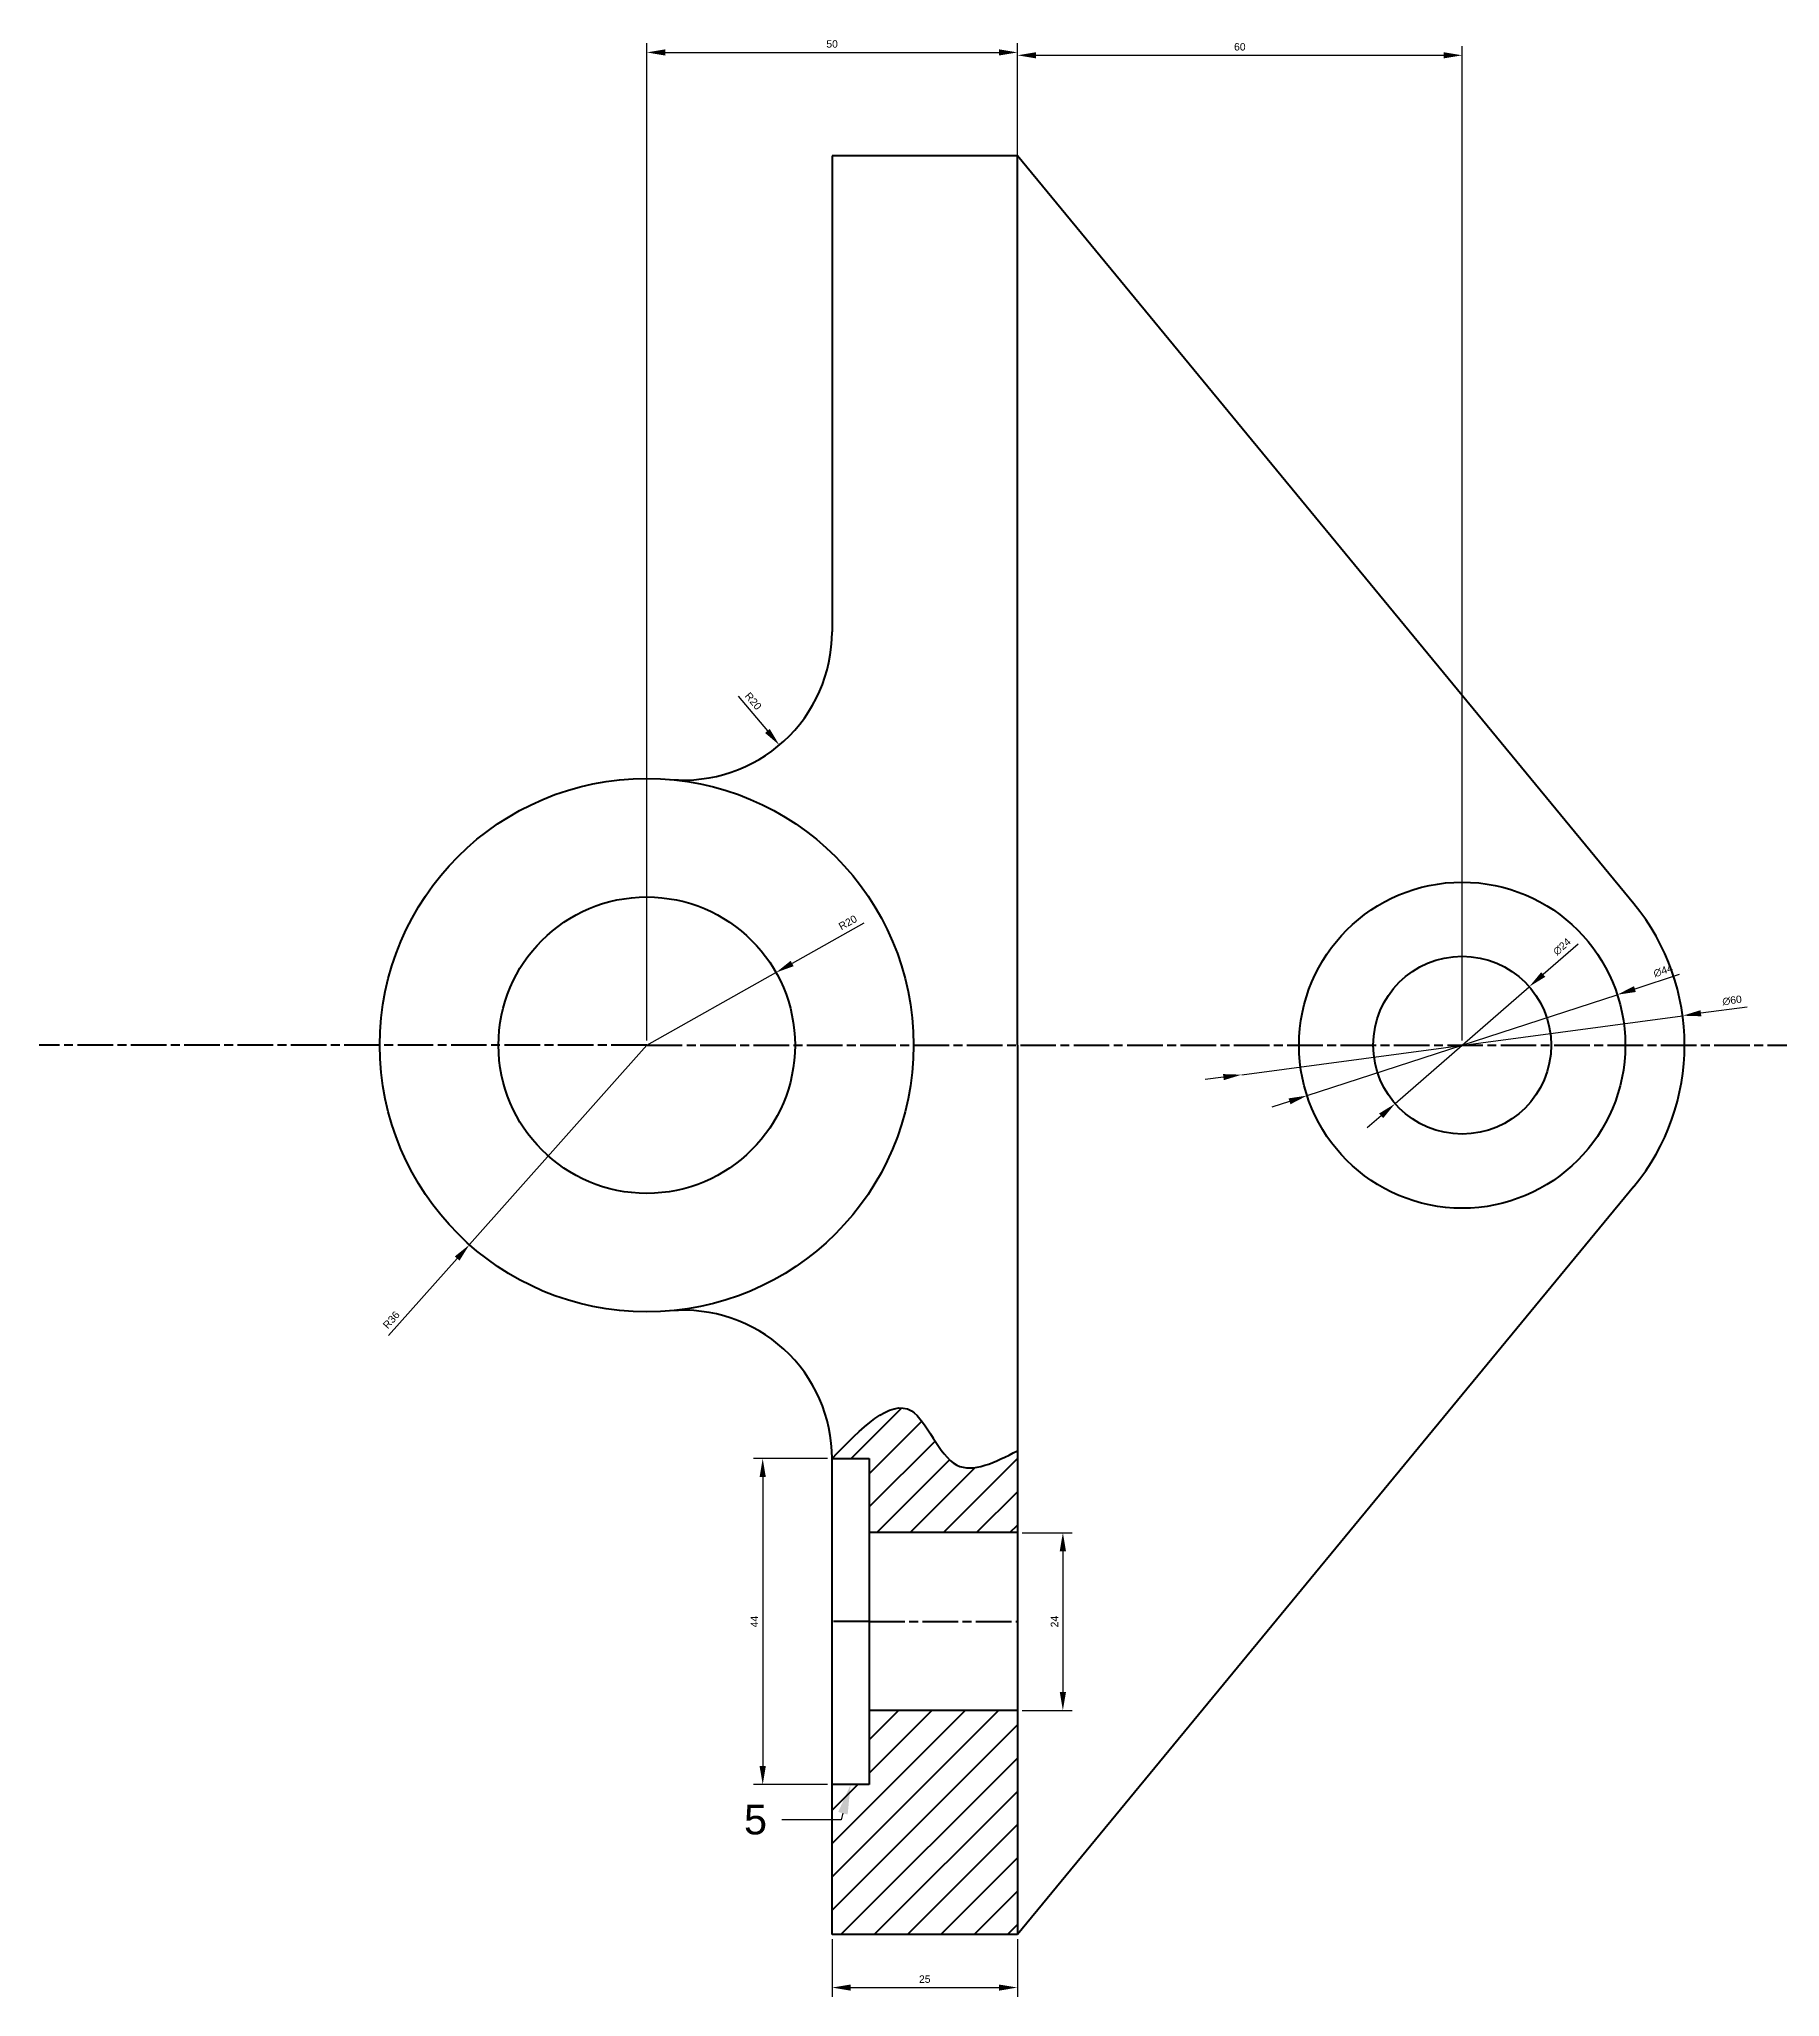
# Model space of a CAD drawing. Header units: centimetres. Extents: x 35 to 814, y -6 to 304.
# Drawn here: x 371.7 to 606.5, y 26.9 to 291.1 of the extents above; entities that cross this region are included whole.
import ezdxf
from ezdxf import colors
from ezdxf.entities.mleader import LeaderData, LeaderLine
from ezdxf.math import Vec2, Vec3

# ---------------------------------------------------------------- set-up
doc = ezdxf.new("R2010")
doc.units = ezdxf.units.CM
doc.header["$PDMODE"] = 3
doc.linetypes.add('ACAD_ISO08W100', pattern=[36, 24, -3, 6, -3])
for name, color, linetype in [('图', 7, 'Continuous'), ('标注', 130, 'Continuous'), ('辅助线', 80, 'ACAD_ISO08W100')]:
    doc.layers.add(name, color=color, linetype=linetype)
doc.styles.get("Standard").update_dxf_attribs({"font": 'arial.ttf'})
doc.dimstyles.new('ISO-25', dxfattribs={"dimtxt": 1, "dimasz": 2.5, "dimexe": 1.25, "dimexo": 0.625, "dimtad": 1, "dimtxsty": 'Standard', "dimcen": 2.5, "dimadec": 0, "dimazin": 0, "dimtfac": 1, "dimtmove": 0, "dimatfit": 3, "dimfxl": 1, "dimarcsym": 0})

# ---------------------------------------------------------------- blocks, each defined once
blk = doc.blocks.new('*D45')
at = {"layer": 'Defpoints', "color": 0, "lineweight": 50, "ltscale": 0.2, "transparency": 16777216}
for p in [(503.66, 89.55), (503.66, 65.55), (509.79, 65.55)]:
    blk.add_point(p, dxfattribs=at)
at = {"layer": '标注', "color": 0, "lineweight": -2, "ltscale": 0.2, "transparency": 16777216}
for p, q in [((504.28, 89.55), (511.04, 89.55)), ((509.79, 87.05), (509.79, 68.05)), ((504.28, 65.55), (511.04, 65.55))]:
    blk.add_line(p, q, dxfattribs=at)
at = {"layer": '标注', "color": 0, "lineweight": 50, "ltscale": 0.2, "transparency": 16777216}
for points in [[(509.37, 87.05), (510.21, 87.05), (509.79, 89.55)], [(509.37, 68.05), (510.21, 68.05), (509.79, 65.55)]]:
    blk.add_solid(points, dxfattribs=at)
at = {"layer": '标注', "color": 0, "lineweight": 50, "ltscale": 0.2, "transparency": 16777216, "insert": (508.66, 77.55), "char_height": 1, "attachment_point": 5, "rotation": 90}
blk.add_mtext('24', dxfattribs=at)
blk = doc.blocks.new('*D46')
at = {"layer": 'Defpoints', "color": 0, "lineweight": 50, "ltscale": 0.2, "transparency": 16777216}
for p in [(478.66, 99.55), (469.3, 55.55), (478.66, 55.55)]:
    blk.add_point(p, dxfattribs=at)
at = {"layer": '标注', "color": 0, "lineweight": -2, "ltscale": 0.2, "transparency": 16777216}
for p, q in [((478.03, 99.55), (468.05, 99.55)), ((469.3, 97.05), (469.3, 58.05)), ((478.03, 55.55), (468.05, 55.55))]:
    blk.add_line(p, q, dxfattribs=at)
at = {"layer": '标注', "color": 0, "lineweight": 50, "ltscale": 0.2, "transparency": 16777216}
for points in [[(468.88, 97.05), (469.72, 97.05), (469.3, 99.55)], [(468.88, 58.05), (469.72, 58.05), (469.3, 55.55)]]:
    blk.add_solid(points, dxfattribs=at)
at = {"layer": '标注', "color": 0, "lineweight": 50, "ltscale": 0.2, "transparency": 16777216, "insert": (468.17, 77.55), "char_height": 1, "attachment_point": 5, "rotation": 90}
blk.add_mtext('44', dxfattribs=at)
blk = doc.blocks.new('*D47')
at = {"layer": 'Defpoints', "color": 0, "lineweight": 50, "ltscale": 0.2, "transparency": 16777216}
for p in [(478.66, 35.33), (503.66, 35.33), (503.66, 28.17)]:
    blk.add_point(p, dxfattribs=at)
at = {"layer": '标注', "color": 0, "lineweight": -2, "ltscale": 0.2, "transparency": 16777216}
for p, q in [((478.66, 34.71), (478.66, 26.92)), ((503.66, 34.71), (503.66, 26.92)), ((481.16, 28.17), (501.16, 28.17))]:
    blk.add_line(p, q, dxfattribs=at)
at = {"layer": '标注', "color": 0, "lineweight": 50, "ltscale": 0.2, "transparency": 16777216}
for points in [[(481.16, 28.58), (481.16, 27.75), (478.66, 28.17)], [(501.16, 28.58), (501.16, 27.75), (503.66, 28.17)]]:
    blk.add_solid(points, dxfattribs=at)
at = {"layer": '标注', "color": 0, "lineweight": 50, "ltscale": 0.2, "transparency": 16777216, "insert": (491.16, 29.3), "char_height": 1, "attachment_point": 5}
blk.add_mtext('25', dxfattribs=at)
blk = doc.blocks.new('*D48')
at = {"layer": 'Defpoints', "color": 0, "lineweight": 50, "ltscale": 0.2, "transparency": 16777216}
for p in [(453.66, 155.33), (429.75, 128.42)]:
    blk.add_point(p, dxfattribs=at)
at = {"layer": '标注', "color": 0, "lineweight": -2, "ltscale": 0.2, "transparency": 16777216}
for p, q in [((453.66, 155.33), (429.75, 128.42)), ((418.84, 116.14), (428.09, 126.55))]:
    blk.add_line(p, q, dxfattribs=at)
at = {"layer": '标注', "color": 0, "lineweight": 50, "ltscale": 0.2, "transparency": 16777216}
blk.add_solid([(427.77, 126.83), (428.4, 126.27), (429.75, 128.42)], dxfattribs=at)
at = {"layer": '标注', "color": 0, "lineweight": 50, "ltscale": 0.2, "transparency": 16777216, "insert": (419.2, 118.26), "char_height": 1, "attachment_point": 5, "rotation": 48.3808}
blk.add_mtext('R36', dxfattribs=at)
blk = doc.blocks.new('*D49')
at = {"layer": 'Defpoints', "color": 0, "lineweight": 50, "ltscale": 0.2, "transparency": 16777216}
for p in [(471.09, 165.13), (453.66, 155.33)]:
    blk.add_point(p, dxfattribs=at)
at = {"layer": '标注', "color": 0, "lineweight": -2, "ltscale": 0.2, "transparency": 16777216}
for p, q in [((482.92, 171.78), (473.27, 166.36)), ((453.66, 155.33), (471.09, 165.13))]:
    blk.add_line(p, q, dxfattribs=at)
at = {"layer": '标注', "color": 0, "lineweight": 50, "ltscale": 0.2, "transparency": 16777216}
blk.add_solid([(473.07, 166.72), (473.47, 165.99), (471.09, 165.13)], dxfattribs=at)
at = {"layer": '标注', "color": 0, "lineweight": 50, "ltscale": 0.2, "transparency": 16777216, "insert": (480.78, 171.88), "char_height": 1, "attachment_point": 5, "rotation": 29.3404}
blk.add_mtext('R20', dxfattribs=at)
blk = doc.blocks.new('*D50')
at = {"layer": 'Defpoints', "color": 0, "lineweight": 50, "ltscale": 0.2, "transparency": 16777216}
for p in [(458.66, 211.11), (471.55, 195.82)]:
    blk.add_point(p, dxfattribs=at)
at = {"layer": '标注', "color": 0, "lineweight": -2, "ltscale": 0.2, "transparency": 16777216}
blk.add_line((465.98, 202.42), (469.94, 197.73), dxfattribs=at)
at = {"layer": '标注', "color": 0, "lineweight": 50, "ltscale": 0.2, "transparency": 16777216}
blk.add_solid([(470.25, 198), (469.62, 197.46), (471.55, 195.82)], dxfattribs=at)
at = {"layer": '标注', "color": 0, "lineweight": 50, "ltscale": 0.2, "transparency": 16777216, "insert": (468.02, 201.76), "char_height": 1, "attachment_point": 5, "rotation": 310.1293}
blk.add_mtext('R20', dxfattribs=at)
blk = doc.blocks.new('*D51')
at = {"layer": 'Defpoints', "color": 0, "lineweight": 50, "ltscale": 0.2, "transparency": 16777216}
for p in [(503.66, 289.29), (453.66, 155.33), (503.66, 155.33)]:
    blk.add_point(p, dxfattribs=at)
at = {"layer": '标注', "color": 0, "lineweight": -2, "ltscale": 0.2, "transparency": 16777216}
for p, q in [((453.66, 155.96), (453.66, 290.54)), ((456.16, 289.29), (501.16, 289.29)), ((503.66, 155.96), (503.66, 290.54))]:
    blk.add_line(p, q, dxfattribs=at)
at = {"layer": '标注', "color": 0, "lineweight": 50, "ltscale": 0.2, "transparency": 16777216}
for points in [[(456.16, 289.71), (456.16, 288.87), (453.66, 289.29)], [(501.16, 289.71), (501.16, 288.87), (503.66, 289.29)]]:
    blk.add_solid(points, dxfattribs=at)
at = {"layer": '标注', "color": 0, "lineweight": 50, "ltscale": 0.2, "transparency": 16777216, "insert": (478.66, 290.43), "char_height": 1, "attachment_point": 5}
blk.add_mtext('50', dxfattribs=at)
blk = doc.blocks.new('*D52')
at = {"layer": 'Defpoints', "color": 0, "lineweight": 50, "ltscale": 0.2, "transparency": 16777216}
for p in [(563.66, 288.9), (503.66, 275.33), (563.66, 155.33)]:
    blk.add_point(p, dxfattribs=at)
at = {"layer": '标注', "color": 0, "lineweight": -2, "ltscale": 0.2, "transparency": 16777216}
for p, q in [((503.66, 275.96), (503.66, 290.15)), ((506.16, 288.9), (561.16, 288.9)), ((563.66, 155.96), (563.66, 290.15))]:
    blk.add_line(p, q, dxfattribs=at)
at = {"layer": '标注', "color": 0, "lineweight": 50, "ltscale": 0.2, "transparency": 16777216}
for points in [[(506.16, 289.32), (506.16, 288.49), (503.66, 288.9)], [(561.16, 289.32), (561.16, 288.49), (563.66, 288.9)]]:
    blk.add_solid(points, dxfattribs=at)
at = {"layer": '标注', "color": 0, "lineweight": 50, "ltscale": 0.2, "transparency": 16777216, "insert": (533.66, 290.04), "char_height": 1, "attachment_point": 5}
blk.add_mtext('60', dxfattribs=at)
blk = doc.blocks.new('*D53')
at = {"layer": 'Defpoints', "color": 0, "lineweight": 50, "ltscale": 0.2, "transparency": 16777216}
for p in [(572.7, 163.22), (554.61, 147.44)]:
    blk.add_point(p, dxfattribs=at)
at = {"layer": '标注', "color": 0, "lineweight": -2, "ltscale": 0.2, "transparency": 16777216}
for p, q in [((579.31, 168.98), (574.59, 164.86)), ((554.61, 147.44), (572.7, 163.22)), ((552.73, 145.8), (550.84, 144.16))]:
    blk.add_line(p, q, dxfattribs=at)
at = {"layer": '标注', "color": 0, "lineweight": 50, "ltscale": 0.2, "transparency": 16777216}
for points in [[(574.31, 165.17), (574.86, 164.55), (572.7, 163.22)], [(552.45, 146.11), (553, 145.49), (554.61, 147.44)]]:
    blk.add_solid(points, dxfattribs=at)
at = {"layer": '标注', "color": 0, "lineweight": 50, "ltscale": 0.2, "transparency": 16777216, "insert": (577.12, 168.62), "char_height": 1, "attachment_point": 5, "rotation": 41.0894}
blk.add_mtext('∅24', dxfattribs=at)
blk = doc.blocks.new('*D54')
at = {"layer": 'Defpoints', "color": 0, "lineweight": 50, "ltscale": 0.2, "transparency": 16777216}
for p in [(584.58, 162.14), (542.74, 148.53)]:
    blk.add_point(p, dxfattribs=at)
at = {"layer": '标注', "color": 0, "lineweight": -2, "ltscale": 0.2, "transparency": 16777216}
for p, q in [((592.91, 164.85), (586.96, 162.91)), ((542.74, 148.53), (584.58, 162.14)), ((540.36, 147.75), (537.98, 146.98))]:
    blk.add_line(p, q, dxfattribs=at)
at = {"layer": '标注', "color": 0, "lineweight": 50, "ltscale": 0.2, "transparency": 16777216}
for points in [[(586.83, 163.3), (587.08, 162.51), (584.58, 162.14)], [(540.23, 148.15), (540.49, 147.36), (542.74, 148.53)]]:
    blk.add_solid(points, dxfattribs=at)
at = {"layer": '标注', "color": 0, "lineweight": 50, "ltscale": 0.2, "transparency": 16777216, "insert": (590.76, 165.37), "char_height": 1, "attachment_point": 5, "rotation": 18.0163}
blk.add_mtext('∅44', dxfattribs=at)
blk = doc.blocks.new('*D55')
at = {"layer": 'Defpoints', "color": 0, "lineweight": 50, "ltscale": 0.2, "transparency": 16777216}
for p in [(593.39, 159.31), (533.92, 151.35)]:
    blk.add_point(p, dxfattribs=at)
at = {"layer": '标注', "color": 0, "lineweight": -2, "ltscale": 0.2, "transparency": 16777216}
for p, q in [((533.92, 151.35), (593.39, 159.31)), ((602.08, 160.47), (595.87, 159.64)), ((531.44, 151.02), (528.97, 150.69))]:
    blk.add_line(p, q, dxfattribs=at)
at = {"layer": '标注', "color": 0, "lineweight": 50, "ltscale": 0.2, "transparency": 16777216}
for points in [[(595.81, 160.05), (595.93, 159.23), (593.39, 159.31)], [(531.39, 151.43), (531.5, 150.61), (533.92, 151.35)]]:
    blk.add_solid(points, dxfattribs=at)
at = {"layer": '标注', "color": 0, "lineweight": 50, "ltscale": 0.2, "transparency": 16777216, "insert": (600.06, 161.37), "char_height": 1, "attachment_point": 5, "rotation": 7.619}
blk.add_mtext('∅60', dxfattribs=at)

msp = doc.modelspace()

# ---------------------------------------------------------------- hatches: boundary and pattern name
at = {"layer": '图', "lineweight": 50, "ltscale": 0.2}
h = msp.add_hatch(dxfattribs=at)
h.set_pattern_fill('ANSI31', color=256)
edge = h.paths.add_edge_path()
edge.add_spline(control_points=[(478.657, 99.555), (482.603, 103.634), (489.561, 110.827), (494.278, 95.814), (500.663, 99.069), (503.657, 100.595)], knot_values=[0, 0, 0, 0, 12.4825123, 22.008264, 30.4189574, 30.4189574, 30.4189574, 30.4189574], degree=3, periodic=0)
edge.add_line((503.657, 100.595), (503.657, 89.555))
edge.add_line((503.657, 89.555), (483.657, 89.555))
edge.add_line((483.657, 89.555), (483.657, 99.555))
edge.add_line((483.657, 99.555), (478.657, 99.555))
h = msp.add_hatch(dxfattribs=at)
h.set_pattern_fill('ANSI31', color=256)
h.paths.add_polyline_path([(503.657, 65.555), (483.657, 65.555), (483.657, 55.555), (478.657, 55.555), (478.657, 35.331), (503.657, 35.331)])

# ---------------------------------------------------------------- linework, layer by layer
for p, q in [((503.657, 275.331), (478.657, 275.331)), ((478.657, 275.331), (478.657, 211.107)), ((503.657, 155.331), (503.657, 275.331)), ((586.81, 174.408), (503.657, 275.331)), ((503.657, 155.331), (503.657, 100.595)), ((586.81, 136.254), (503.657, 35.331)), ((503.657, 100.595), (503.657, 89.555)), ((478.657, 99.555), (483.657, 99.555)), ((478.657, 55.555), (478.657, 99.555)), ((483.657, 99.555), (483.657, 89.555)), ((503.657, 89.555), (483.657, 89.555)), ((483.657, 89.555), (483.657, 65.555)), ((503.657, 89.555), (503.657, 65.555)), ((503.657, 65.555), (483.657, 65.555)), ((483.657, 65.555), (483.657, 55.555)), ((503.657, 65.555), (503.657, 35.331)), ((478.657, 35.331), (478.657, 55.555)), ((483.657, 55.555), (478.657, 55.555)), ((503.657, 35.331), (478.657, 35.331))]:
    msp.add_line(p, q, dxfattribs=at)
at = {"layer": '图', "linetype": 'ACAD_ISO08W100', "lineweight": 50, "ltscale": 0.2}
for q in [(478.657, 77.555), (503.657, 77.555)]:
    msp.add_line((483.657, 77.555), q, dxfattribs=at)
at = {"layer": '图', "lineweight": 50, "ltscale": 0.2}
for centre, radius in [((453.657, 155.331), 36), ((563.657, 155.331), 22), ((453.657, 155.331), 20), ((563.657, 155.331), 12)]:
    msp.add_circle(centre, radius, dxfattribs=at)
for centre, radius, start, end in [((458.657, 211.107), 20, 264.87748, 0), ((563.657, 155.331), 30, 320.51398, 39.48602), ((458.657, 99.555), 20, 0, 95.12252)]:
    msp.add_arc(centre, radius, start, end, dxfattribs=at)
msp.add_spline([(478.657, 99.555), (489.355, 105.985), (495.467, 98.679), (503.657, 100.595)], degree=3, dxfattribs=at)
at = {"layer": '辅助线', "lineweight": 50, "ltscale": 0.2}
for q in [(371.696, 155.331), (764.195, 155.331)]:
    msp.add_line((453.657, 155.331), q, dxfattribs=at)

# ---------------------------------------------------------------- dimensions: what is measured, and where the dimension line sits
at = {"layer": '标注', "lineweight": 50, "ltscale": 0.2}
for base, p1, p2, picture, middle in [((503.657, 289.289), (453.657, 155.331), (503.657, 155.331), '*D51', (478.657, 290.425)), ((563.657, 288.902), (503.657, 275.331), (563.657, 155.331), '*D52', (533.657, 290.038)), ((503.657, 28.167), (478.657, 35.331), (503.657, 35.331), '*D47', (491.157, 29.302))]:
    dim = msp.add_linear_dim(base=base, p1=p1, p2=p2, dimstyle='ISO-25', dxfattribs=at)
    dim.commit()
    dim.dimension.update_dxf_attribs({"geometry": picture, "text_midpoint": middle})
for center, mpoint, picture, middle in [((458.657, 211.107), (471.547, 195.815), '*D50', (467.153, 201.028)), ((453.657, 155.331), (471.091, 165.131), '*D49', (481.34, 170.892)), ((453.657, 155.331), (429.747, 128.418), '*D48', (420.05, 117.504))]:
    dim = msp.add_radius_dim(center=center, mpoint=mpoint, dimstyle='ISO-25', dxfattribs=at)
    dim.commit()
    dim.dimension.update_dxf_attribs({"geometry": picture, "text_midpoint": middle, "dimtype": 164})
for p1, p2, picture, middle in [((554.613, 147.444), (572.701, 163.218), '*D53', (577.124, 168.619)), ((542.736, 148.527), (584.578, 162.135), '*D54', (590.764, 165.371)), ((533.922, 151.353), (593.392, 159.308), '*D55', (600.06, 161.374))]:
    dim = msp.add_diameter_dim_2p(p1=p1, p2=p2, dimstyle='ISO-25', dxfattribs=at)
    dim.commit()
    dim.dimension.update_dxf_attribs({"geometry": picture, "text_midpoint": middle})
for base, p1, p2, picture, middle in [((469.299, 55.555), (478.657, 99.555), (478.657, 55.555), '*D46', (468.174, 77.555)), ((509.789, 65.555), (503.657, 89.555), (503.657, 65.555), '*D45', (508.661, 77.555))]:
    dim = msp.add_linear_dim(base=base, p1=p1, p2=p2, angle=90, dimstyle='ISO-25', dxfattribs=at)
    dim.commit()
    dim.dimension.update_dxf_attribs({"geometry": picture, "text_midpoint": middle})

# ---------------------------------------------------------------- leaders
ml = msp.add_multileader_mtext('Standard', dxfattribs=at)
ml.set_content('5', color=256)
ml.set_leader_properties()
ml.build(insert=Vec2(0, 0))
ctx = ml.context
ctx.base_point, ctx.plane_origin = Vec3(465.231, 50.801), Vec3(481.157, 55.555)
ctx.text_align_type = 2
notes = []
notes.append((ctx, [(0, (1, 1, 0), (479.883, 50.801), (-1, 0), 8, [(0, [(481.157, 55.555)], 0, [])])]))
ctx.mtext.insert, ctx.mtext.alignment, ctx.mtext.flow_direction = Vec3(469.883, 52.835), 3, 5
for ctx, leaders in notes:
    for number, flags, end, landing, length, lines in leaders:
        leader = LeaderData()
        leader.index, (leader.has_last_leader_line, leader.has_dogleg_vector, leader.attachment_direction) = number, flags
        leader.last_leader_point, leader.dogleg_vector, leader.dogleg_length = Vec3(end), Vec3(landing), length
        for number, points, colour, breaks in lines:
            line = LeaderLine()
            line.index, line.vertices, line.color, line.breaks = number, Vec3.list(points), colors.encode_raw_color(colour), breaks
            leader.lines.append(line)
        ctx.leaders.append(leader)

doc.saveas('drawing.dxf')
